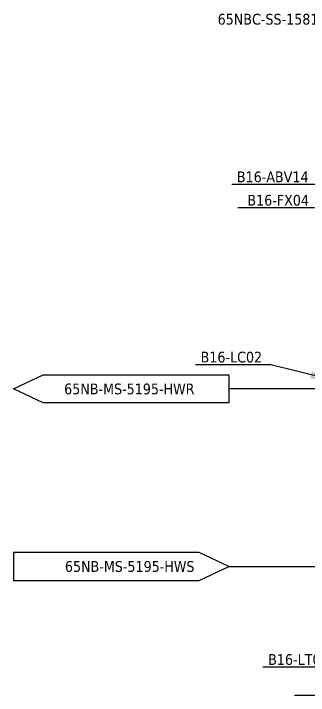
# Model space of a CAD drawing. Header units: millimetres. Extents: x -6314 to 11113, y -129 to 3675.
# Drawn here: x 7199 to 7505, y 1306 to 2013 of the extents above; entities that cross this region are included whole.
import ezdxf

# ---------------------------------------------------------------- set-up
doc = ezdxf.new("R2010")
doc.units = ezdxf.units.MM
doc.layers.add('HW LINE', color=1, linetype='Continuous')
doc.layers.add('Reference', color=6, linetype='Continuous')
doc.dimstyles.new('ISO-25', dxfattribs={"dimtxt": 2.5, "dimasz": 2.5, "dimexe": 1.25, "dimexo": 0.625, "dimtad": 1, "dimtxsty": 'Standard', "dimcen": 2.5, "dimadec": 0, "dimazin": 0, "dimtfac": 1, "dimtmove": 0, "dimatfit": 3, "dimfxl": 1, "dimarcsym": 0})

msp = doc.modelspace()

# ---------------------------------------------------------------- linework, layer by layer
at = {"layer": 'HW LINE'}
msp.add_line((7649.02, 1623.77), (7422.71, 1623.86), dxfattribs=at)
msp.add_lwpolyline([(7422.71, 1439.81), (7450.81, 1439.81), (7554.43, 1439.81), (7643.93, 1439.81)], dxfattribs=at)
at = {"layer": 'Reference'}
for points in [[(7230.24, 1638.42), (7422.71, 1638.42), (7422.71, 1609.3), (7230.24, 1609.3), (7199.45, 1623.86)], [(7391.91, 1454.37), (7199.45, 1454.37), (7199.45, 1425.25), (7391.91, 1425.25), (7422.71, 1439.81)]]:
    msp.add_lwpolyline(points, close=True, dxfattribs=at)

# ---------------------------------------------------------------- texts
at = {"char_height": 11.1664}
for s, insert, width, attachment_point in [('\\pxt9;{\\fTahoma|b0|i0|c0|p34;65NBC-SS-1581-100NBJ}', (7568.45, 2012.69), 635.627, 3), ('{\\fTahoma|b0|i0|c0|p34;B16-ABV14}', (7431.13, 1849.26), 777.1843, 1), ('{\\fTahoma|b0|i0|c0|p34;B16-FX04}', (7505.96, 1825), 777.1843, 3), ('{\\fTahoma|b0|i0|c0|p34;B16-LC02}', (7393.48, 1662.38), 777.1843, 1), ('{\\fTahoma|b0|i0|c0|p34;B16-LT02}', (7463.59, 1348.86), 777.1843, 1)]:
    msp.add_mtext(s, dxfattribs=dict(at, insert=insert, width=width, attachment_point=attachment_point))
at = {"char_height": 11.1664, "attachment_point": 3}
for s, insert in [('{\\fTahoma|b0|i0|c0|p34;65NB-MS-5195-HWR}', (7387.13, 1629.39)), ('{\\fTahoma|b0|i0|c0|p34;65NB-MS-5195-HWS}', (7387.13, 1445.34))]:
    msp.add_mtext_dynamic_manual_height_columns(s, width=282.3154, gutter_width=8.96, heights=[0], dxfattribs=dict(at, insert=insert))

# ---------------------------------------------------------------- leaders
at = {"linetype": 'Continuous', "lineweight": -3}
for points in [[(7554.26, 1884.39), (7519.48, 1835.76), (7425.77, 1835.76)], [(7570.25, 1803.61), (7511.32, 1811.5), (7432.23, 1811.5)], [(7532.22, 1632.35), (7466.23, 1648.88), (7388.12, 1648.88)], [(7606.34, 1416.57), (7536.34, 1335.36), (7458.23, 1335.36)], [(7660, 1350.26), (7584.6, 1306.11), (7490.88, 1306.11)]]:
    msp.add_leader(points, dimstyle='ISO-25', override={"dimscale": 10, "dimtad": 0}, dxfattribs=at)

doc.saveas('drawing.dxf')
